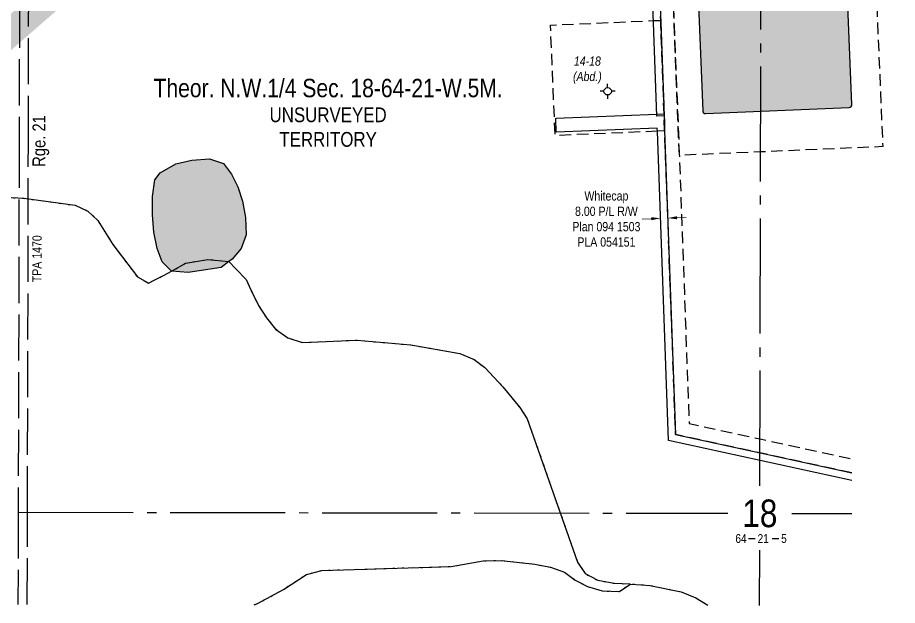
# Model space of a CAD drawing. Extents: x 485237 to 492984, y 6042770 to 6046256.
# Drawn here: x 488559 to 489514, y 6043298 to 6043936 of the extents above; entities that cross this region are included whole.
import ezdxf
from ezdxf.enums import TextEntityAlignment as Align

# ---------------------------------------------------------------- set-up
doc = ezdxf.new("R2010")
doc.units = 0
doc.header["$LTSCALE"] = 5
doc.header["$PDSIZE"] = 0.5
for name, pattern in [('foc-ACCESSROAD', [3.75, 2.5, -1.25]), ('foc-QUARTERLINE', [33, 25, -3, 2, -3]), ('foc-UNSURVEYED', [12.5, 10, -2.5]), ('foc-WHEELTRACKS', [2, 0.4, -1.6])]:
    doc.linetypes.add(name, pattern=pattern)
doc.layers.get('Defpoints').update_dxf_attribs({"color": 9})
for name, color, linetype in [('10', 1, 'Continuous'), ('9', 3, 'Continuous'), ('C-AR', 13, 'foc-ACCESSROAD'), ('C-RW', 13, 'Continuous'), ('C-SYMBOL', 7, 'Continuous'), ('C-WS', 13, 'foc-ACCESSROAD'), ('C-WS-S', 8, 'Continuous'), ('D-TXT', 6, 'Continuous'), ('F-WS-S', 8, 'Continuous'), ('L-QSEC', 8, 'foc-QUARTERLINE'), ('L-SECLBL', 7, 'Continuous'), ('L-UNS-T', 3, 'Continuous'), ('L-USEC', 7, 'foc-UNSURVEYED'), ('P-BUFFER-H 30m', 51, 'Continuous'), ('T-CREEK', 160, 'Continuous'), ('T-WATER', 160, 'Continuous'), ('T-WATER-H', 133, 'Continuous'), ('T-WATER-P3', 160, 'foc-WHEELTRACKS')]:
    doc.layers.add(name, color=color, linetype=linetype)
doc.layers.add('AS-TRAPPER-T', color=7, linetype='Continuous', true_color=0xc26100)
doc.layers.add('C-RW-T', color=13, linetype='Continuous', lineweight=9)
doc.styles.add('175L', font='ARIALN.TTF', dxfattribs={"height": 20})
doc.styles.add('80CG', font='ARIALN.TTF', dxfattribs={"height": 10})
doc.styles.add('80L', font='ARIALN.TTF', dxfattribs={"height": 10})
doc.styles.add('foc-LtypeFont', font='ARIALN.TTF', dxfattribs={"height": 7.35})
doc.styles.add('SIMPLEX', font='ARIALN.TTF')
doc.linetypes.add('foc-TOPO-flowdirection-NOLINE', pattern='A,0,[">",foc-LtypeFont,S=0.3,R=0,X=0,Y=-0.945],-20,[">",foc-LtypeFont,S=0.3,R=0,X=0,Y=-0.945],0', length=20)
doc.dimstyles.new('Compass 5 000', dxfattribs={"dimscale": 5, "dimtxt": 9, "dimasz": 2, "dimexe": 0.2, "dimexo": 0.0625, "dimgap": 0.5, "dimtad": 0, "dimtih": 1, "dimtoh": 1, "dimzin": 0, "dimdsep": 46, "dimtxsty": '80CG', "dimcen": 0.1, "dimse1": 1, "dimse2": 1, "dimclrd": 256, "dimclrt": 256, "dimaunit": 1, "dimadec": 4, "dimazin": 0, "dimtfac": 0.06, "dimtofl": 0, "dimtmove": 0, "dimatfit": 1, "dimfxl": 0.2, "dimtolj": 1, "dimtzin": 0, "dimlwd": -1, "dimarcsym": 0})

# ---------------------------------------------------------------- blocks, each defined once
blk = doc.blocks.new('L-SECLBL')
at = {"layer": '9', "color": 7}
for p, q in [((-5.08, -27.83), (-12.29, -27.83)), ((20.7, -27.83), (13.5, -27.83))]:
    blk.add_line(p, q, dxfattribs=at)
at = {"layer": '10', "color": 2, "style": 'SIMPLEX'}
blk.add_attdef('SEC', text='', height=30, dxfattribs=at).set_placement((0, 0), align=Align.MIDDLE)
at = {"layer": '10', "color": 5, "style": '80L'}
blk.add_attdef('TWP', text='', height=9.5, dxfattribs=at).set_placement((-14.43, -27.37), align=Align.MIDDLE_RIGHT)
blk.add_attdef('RGE', text='', height=9.5, dxfattribs=at).set_placement((3.62, -27.37), align=Align.MIDDLE_CENTER)
blk.add_attdef('MER', text='', height=9.5, dxfattribs=at).set_placement((23.17, -27.37), align=Align.MIDDLE_LEFT)
blk = doc.blocks.new('*D43')
at = {"layer": 'C-RW-T', "transparency": 16777216}
for p, q in [((489246.88, 6043717.3), (489236.88, 6043716.94)), ((489274.81, 6043718.3), (489284.8, 6043718.66))]:
    blk.add_line(p, q, dxfattribs=at)
for points in [[(489246.82, 6043718.97), (489246.94, 6043715.64), (489256.87, 6043717.66)], [(489274.75, 6043719.97), (489274.87, 6043716.64), (489264.82, 6043717.95)]]:
    blk.add_solid(points, dxfattribs=at)
at = {"layer": 'Defpoints', "color": 0, "transparency": 16777216}
for p in [(489256.8, 6043719.58), (489256.87, 6043717.66), (489264.75, 6043719.86)]:
    blk.add_point(p, dxfattribs=at)
at = {"layer": 'C-RW-T', "transparency": 16777216, "insert": (489198.15, 6043716.94), "char_height": 10, "attachment_point": 5, "style": '80CG'}
blk.add_mtext('\\A1;Whitecap\\P8.00 P/L R/W\\PPlan 094 1503\\PPLA 054151', dxfattribs=at)
blk = doc.blocks.new('GABD')
for p, q in [((-0.81, 0), (-1.62, 0)), ((0, 0.81), (0, 1.62)), ((1.62, 0), (0.81, 0)), ((0, -0.81), (0, -1.62))]:
    blk.add_line(p, q)
blk.add_circle((0, 0), 0.8)

msp = doc.modelspace()

# ---------------------------------------------------------------- hatches: boundary and pattern name
at = {"layer": 'P-BUFFER-H 30m'}
h = msp.add_hatch(color=256, dxfattribs=at)
h.dxf.hatch_style = 1
h.paths.add_polyline_path([(489467.385, 6044376.668), (489447.736, 6044356.986), (489468.084, 6044354.23), (489480.965, 6044358.015)])
h.paths.add_polyline_path([(489510.547, 6044507.282), (489510.553, 6044537.266, 0.4142136), (489480.563, 6044507.289), (489480.553, 6044460.588), (489479.06, 6044459.093), (489487.025, 6044448.166), (489510.518, 6044448.164), (489510.535, 6044448.18)])
edge = h.paths.add_edge_path()
edge.add_line((489013.425, 6044433.884), (489230.4, 6044412.571))
edge.add_line((489230.4, 6044412.571), (489252.724, 6044403.577))
edge.add_line((489252.724, 6044403.577), (489440.595, 6044378.126))
edge.add_line((489440.595, 6044378.126), (489455.474, 6044393.029))
edge.add_line((489455.474, 6044393.029), (489437.606, 6044417.571))
edge.add_line((489437.606, 6044417.571), (489429.883, 6044409.835))
edge.add_line((489429.883, 6044409.835), (489260.458, 6044432.787))
edge.add_line((489260.458, 6044432.787), (489241.606, 6044440.383))
edge.add_arc((489230.4, 6044412.571), 29.984, 68.054448, 84.389937)
edge.add_line((489233.332, 6044442.412), (489016.356, 6044463.725))
edge.add_arc((489013.425, 6044433.884), 29.984, 84.389937, 130.991457)
edge.add_line((488993.757, 6044456.517), (488488.974, 6044017.847))
edge.add_line((488488.974, 6044017.847), (488401.469, 6044033.933))
edge.add_line((488401.469, 6044033.933), (488232.371, 6044188.147))
edge.add_line((488232.371, 6044188.147), (488229.248, 6044203.482))
edge.add_arc((488199.867, 6044197.5), 29.984, 11.509327, 47.635655)
edge.add_line((488220.072, 6044219.654), (488050.366, 6044374.423))
edge.add_arc((488030.162, 6044352.269), 29.984, 47.635655, 92.610115)
edge.add_line((488028.796, 6044382.222), (488020.006, 6044381.821))
edge.add_line((488020.006, 6044381.821), (487678.03, 6044693.698))
edge.add_arc((487657.825, 6044671.543), 29.984, 47.635655, 90.155463)
edge.add_line((487657.744, 6044701.528), (487647.622, 6044701.5))
edge.add_line((487647.622, 6044701.5), (487647.703, 6044671.516))
edge.add_line((487647.703, 6044671.516), (487657.825, 6044671.543))
edge.add_line((487657.825, 6044671.543), (488008.972, 6044351.303))
edge.add_line((488008.972, 6044351.303), (488030.162, 6044352.269))
edge.add_line((488030.162, 6044352.269), (488199.867, 6044197.5))
edge.add_line((488199.867, 6044197.5), (488204.941, 6044172.582))
edge.add_line((488204.941, 6044172.582), (488387.606, 6044005.994))
edge.add_line((488387.606, 6044005.994), (488497.748, 6043985.748))
edge.add_line((488497.748, 6043985.748), (489013.425, 6044433.884))
edge = h.paths.add_edge_path()
edge.add_line((488873.324, 6044179.737), (489032.351, 6044317.941))
edge.add_line((489032.351, 6044317.941), (489036.645, 6044361.397))
edge.add_line((489036.645, 6044361.397), (488853.655, 6044202.369))
edge.add_line((488853.655, 6044202.369), (488518.293, 6043910.941))
edge.add_line((488518.293, 6043910.941), (488355.35, 6043940.913))
edge.add_line((488355.35, 6043940.913), (488168.031, 6044111.691))
edge.add_line((488168.031, 6044111.691), (488153.21, 6044125.204))
edge.add_line((488153.21, 6044125.204), (488140.096, 6044096.584))
edge.add_line((488140.096, 6044096.584), (488147.83, 6044089.533))
edge.add_line((488147.83, 6044089.533), (488335.149, 6043918.756))
edge.add_arc((488355.35, 6043940.913), 29.984, 227.644759, 259.577483)
edge.add_line((488349.926, 6043911.424), (488512.869, 6043881.452))
edge.add_arc((488518.293, 6043910.941), 29.984, 259.577483, 310.990418)
edge.add_line((488537.961, 6043888.309), (488873.324, 6044179.737))
h.paths.add_polyline_path([(489232.752, 6044323.5), (489154.229, 6044331.674), (489151.281, 6044301.835), (489234.02, 6044293.222)], flags=17)
edge = h.paths.add_edge_path()
edge.add_line((487736.871, 6044504.79), (487630.699, 6044601.589))
edge.add_line((487630.699, 6044601.589), (487612.897, 6044601.541))
edge.add_line((487612.897, 6044601.541), (487612.916, 6044586.466))
edge.add_line((487612.916, 6044586.466), (487582.932, 6044586.391))
edge.add_arc((487612.916, 6044586.43), 29.984, 180.07427, 270.156061)
edge.add_line((487612.998, 6044556.446), (487635.643, 6044556.508))
edge.add_line((487635.643, 6044556.508), (488045.954, 6044182.412))
edge.add_line((488045.954, 6044182.412), (488120.679, 6044114.289))
edge.add_line((488120.679, 6044114.289), (488128.452, 6044107.201))
edge.add_line((488128.452, 6044107.201), (488141.564, 6044135.823))
edge.add_line((488141.564, 6044135.823), (488140.882, 6044136.445))
edge.add_line((488140.882, 6044136.445), (488066.155, 6044204.571))
edge.add_line((488066.155, 6044204.571), (487736.871, 6044504.79))
at = {"layer": 'T-WATER-H'}
h = msp.add_hatch(color=256, dxfattribs=at)
h.dxf.hatch_style = 1
edge = h.paths.add_edge_path()
edge.add_line((489447.296, 6044210.097), (489290.201, 6044230.104))
edge.add_arc((489289.822, 6044227.128), 3, 82.742211, 182.314008)
edge.add_line((489286.825, 6044227.006), (489302.695, 6043834.255))
edge.add_arc((489305.693, 6043834.376), 3, 182.314008, 272.448174)
edge.add_line((489305.821, 6043831.379), (489461.838, 6043838.049))
edge.add_arc((489461.709, 6043841.046), 3, 272.448174, 362.314008)
edge.add_line((489464.707, 6043841.167), (489449.914, 6044207.242))
edge.add_arc((489446.917, 6044207.121), 3, 2.314008, 82.742211)
h = msp.add_hatch(color=256, dxfattribs=at)
h.dxf.hatch_style = 1
h.paths.add_polyline_path([(488744.15, 6043658.804), (488726.014, 6043660.161), (488715.735, 6043670.293), (488710.253, 6043684.994), (488706.567, 6043702.519), (488705.104, 6043721.547), (488705.257, 6043741.477), (488707.637, 6043759.489), (488713.572, 6043767.061), (488730.731, 6043776.686), (488747.958, 6043780.731), (488766.989, 6043782.374), (488782.243, 6043777.05), (488790.905, 6043765.597), (488797.885, 6043751.857), (488803.008, 6043736.316), (488806.394, 6043718.551), (488806.957, 6043699.883), (488801.514, 6043684.929), (488791.679, 6043673.451), (488788.108, 6043670.729), (488779.924, 6043664.491)])

# ---------------------------------------------------------------- linework, layer by layer
at = {"layer": 'C-AR', "flags": 128}
msp.add_lwpolyline([(489464.794, 6043441.348), (489365.137, 6043463.013), (489273.296, 6043482.969), (489261.402, 6043812.585), (489260.738, 6043831.002), (489257.078, 6043932.53), (489256.749, 6043941.165), (489240.657, 6044326.502), (489240.391, 6044332.854), (489240.319, 6044334.613), (489265.331, 6044331.411), (489257.617, 6044324.33), (489255.81, 6044322.66), (489277.321, 6043787.601), (489287.937, 6043495.071), (489365.172, 6043478.307), (489464.829, 6043456.676)], dxfattribs=at)
msp.add_lwpolyline([(489358.48, 6044260.079), (489408.777, 6044253.258), (489407.279, 6044288.849), (489473.718, 6044279.839), (489514.142, 6044291.686), (489510.609, 6044218.83), (489503.486, 6044201.458), (489492.31, 6044174.21), (489484.483, 6044147.77), (489482.62, 6044128.11), (489484.155, 6044125.185), (489498.252, 6043795.466), (489365.635, 6043789.796), (489277.378, 6043786.022), (489255.81, 6044322.66), (489257.585, 6044324.247), (489356.259, 6044310.877), (489356.901, 6044294.957), (489358.48, 6044260.079)], close=True, dxfattribs=at)
at = {"layer": 'C-RW'}
msp.add_lwpolyline([(489260.888, 6043828.829), (489252.898, 6043828.54), (489249.236, 6043930.04), (489237.873, 6044201.257), (489232.752, 6044323.5), (489154.229, 6044331.674), (489155.039, 6044339.867), (489240.541, 6044330.68), (489240.807, 6044324.329), (489245.953, 6044201.246), (489256.899, 6043938.992), (489257.228, 6043930.357), (489260.888, 6043828.829)], close=True, dxfattribs=at)
msp.add_lwpolyline([(489464.776, 6043433.142), (489365.118, 6043454.816), (489265.53, 6043476.475), (489253.473, 6043812.247), (489253.361, 6043815.367), (489143.57, 6043811.368), (489143.104, 6043826.356), (489252.748, 6043830.713), (489260.738, 6043831.002), (489261.402, 6043812.585), (489273.296, 6043482.969), (489365.137, 6043463.013), (489464.794, 6043441.348)], dxfattribs=at)
at = {"layer": 'C-WS', "flags": 128}
msp.add_lwpolyline([(489253.473, 6043812.247), (489142.514, 6043807.506), (489137.39, 6043927.416), (489249.086, 6043932.214), (489257.078, 6043932.53), (489260.738, 6043831.002), (489261.402, 6043812.585), (489253.473, 6043812.247)], close=True, dxfattribs=at)
at = {"layer": 'L-QSEC'}
for p, q in [((489364.816, 6043427.532), (489366.566, 6044201.667)), ((488559.452, 6043398.68), (489330.114, 6043397.581)), ((489399.396, 6043397.483), (489464.695, 6043397.389)), ((489364.522, 6043297.603), (489364.658, 6043357.532))]:
    msp.add_line(p, q, dxfattribs=at)
at = {"layer": 'L-USEC'}
for p, q in [((488561.413, 6044202.773), (488560.432, 6043800.716)), ((488570.486, 6043800.724), (488571.466, 6044202.779)), ((488560.432, 6043800.716), (488559.452, 6043398.659)), ((488569.505, 6043398.666), (488570.486, 6043800.724)), ((488559.452, 6043398.659), (488559.208, 6043298.734)), ((488569.261, 6043298.72), (488569.505, 6043398.666))]:
    msp.add_line(p, q, dxfattribs=at)
at = {"layer": 'T-CREEK', "linetype": 'foc-TOPO-flowdirection-NOLINE', "flags": 128}
for points in [[(486810.833, 6044217.435), (486830.799, 6044198.644), (486843.837, 6044191.216), (486861.015, 6044187.576), (486881.55, 6044186.041), (486902.684, 6044187.089), (486939.184, 6044191.817), (486992.546, 6044203.708), (487050.362, 6044206.604), (487069.693, 6044209.03), (487101.742, 6044219.576), (487131.803, 6044235.519), (487156.875, 6044255.721), (487185.191, 6044273.945), (487197.848, 6044284.106), (487230.89, 6044317.284), (487277.672, 6044356.961), (487289.73, 6044365.202), (487305.697, 6044369.243), (487325.809, 6044369.449), (487343.706, 6044365.929), (487358.965, 6044359.466), (487387.266, 6044344.194), (487443.533, 6044337.963), (487476.504, 6044331.04), (487492.302, 6044325.718), (487545.898, 6044295.652), (487606.838, 6044250.286), (487626.262, 6044226.96), (487638.402, 6044217.13), (487676.741, 6044192.387), (487723.473, 6044177.258), (487737.41, 6044170.913), (487804.104, 6044134.139), (487838.574, 6044128.179), (487874.357, 6044130.626), (487891.054, 6044126.505), (487916.653, 6044109.668), (487926.455, 6044097.796), (487949.923, 6044056.944), (487961.045, 6044045.733), (487972.943, 6044037.644), (487997.283, 6044020.447), (488015.116, 6044018.847), (488033.427, 6044020.672), (488052.942, 6044020.335), (488071.378, 6044018.499), (488111.186, 6044017.768), (488128.901, 6044015.33), (488145.838, 6044010.669), (488173.596, 6043996.535), (488193.086, 6043978.188), (488215.44, 6043953.246), (488222.422, 6043939.869), (488226.825, 6043923.427), (488229.874, 6043886.451), (488233.918, 6043869.467), (488242.522, 6043855.612), (488253.766, 6043843.5), (488275.587, 6043822.157), (488287.007, 6043813.528), (488301.306, 6043806.342), (488318.724, 6043802.522), (488376.366, 6043799.592), (488393.302, 6043797.212), (488434.661, 6043783.741), (488441.955, 6043781.365), (488502.027, 6043757.248), (488529.723, 6043744.497), (488545.639, 6043740.555), (488565.634, 6043739.44), (488621.423, 6043731.825), (488635.122, 6043725.599), (488645.76, 6043715.467), (488662.125, 6043689.434), (488688.828, 6043654.05), (488697.218, 6043649.348), (488700.906, 6043647.282), (488708.571, 6043651.213), (488718.014, 6043656.058), (488726.014, 6043660.161), (488741.435, 6043669.06), (488765.291, 6043673.15), (488788.108, 6043670.729), (488795.768, 6043662.729), (488806.811, 6043651.197), (488812.185, 6043639.935), (488820.236, 6043623.059), (488828.959, 6043609.683), (488838.941, 6043597.568), (488852.282, 6043588.04), (488867.901, 6043583.078), (488927.639, 6043585.373), (488985.945, 6043580.284), (489039.034, 6043571.045), (489054.651, 6043564.34), (489066.075, 6043555.771), (489085.611, 6043534.785), (489104.132, 6043512.356), (489112.191, 6043500.241), (489166.906, 6043344.467), (489175.269, 6043332.05), (489188.665, 6043324.863), (489206.501, 6043321.581), (489223.178, 6043320.831), (489224.238, 6043320.783)], [(488815.813, 6043298.373), (488820.125, 6043300.098), (488847.548, 6043314.959), (488872.622, 6043331.258), (488889.13, 6043335.54), (489029.441, 6043339.858), (489064.26, 6043345.904), (489083.77, 6043346.408), (489120.343, 6043342.433), (489137.276, 6043339.032), (489152.535, 6043333.827), (489164.195, 6043325.136), (489177.652, 6043318.068), (489193.567, 6043313.405), (489212.298, 6043312.768), (489223.438, 6043320.246), (489224.238, 6043320.783), (489236.26, 6043319.958), (489245.172, 6043319.346), (489279.463, 6043312.303), (489295.321, 6043305.838), (489308.264, 6043297.682)]]:
    msp.add_lwpolyline(points, dxfattribs=at)
at = {"layer": 'T-CREEK', "flags": 128}
msp.add_lwpolyline([(488744.15, 6043658.804), (488726.014, 6043660.161), (488715.735, 6043670.293), (488710.253, 6043684.994), (488706.567, 6043702.519), (488705.104, 6043721.547), (488705.257, 6043741.477), (488707.637, 6043759.489), (488713.572, 6043767.061), (488730.731, 6043776.686), (488747.958, 6043780.731), (488766.989, 6043782.374), (488782.243, 6043777.05), (488790.905, 6043765.597), (488797.885, 6043751.857), (488803.008, 6043736.316), (488806.394, 6043718.551), (488806.957, 6043699.883), (488801.514, 6043684.929), (488791.679, 6043673.451), (488788.108, 6043670.729), (488779.924, 6043664.491), (488744.15, 6043658.804)], close=True, dxfattribs=at)
at = {"layer": 'T-WATER', "flags": 128}
msp.add_lwpolyline([(489293.048, 6044072.992), (489302.695, 6043834.255, 0.4148996), (489305.821, 6043831.379), (489461.838, 6043838.049, 0.4135279), (489464.707, 6043841.167), (489449.914, 6044207.242, 0.3660876), (489447.296, 6044210.097), (489290.201, 6044230.104, 0.464035), (489286.825, 6044227.006), (489291.044, 6044122.6)], format="xyb", dxfattribs=at)
at = {"layer": 'T-WATER-P3', "flags": 128}
for points in [[(486810.833, 6044217.435), (486830.799, 6044198.644), (486843.837, 6044191.216), (486861.015, 6044187.576), (486881.55, 6044186.041), (486902.684, 6044187.089), (486939.184, 6044191.817), (486992.546, 6044203.708), (487050.362, 6044206.604), (487069.693, 6044209.03), (487101.742, 6044219.576), (487131.803, 6044235.519), (487156.875, 6044255.721), (487185.191, 6044273.945), (487197.848, 6044284.106), (487230.89, 6044317.284), (487277.672, 6044356.961), (487289.73, 6044365.202), (487305.697, 6044369.243), (487325.809, 6044369.449), (487343.706, 6044365.929), (487358.965, 6044359.466), (487387.266, 6044344.194), (487443.533, 6044337.963), (487476.504, 6044331.04), (487492.302, 6044325.718), (487545.898, 6044295.652), (487606.838, 6044250.286), (487626.262, 6044226.96), (487638.402, 6044217.13), (487676.741, 6044192.387), (487723.473, 6044177.258), (487737.41, 6044170.913), (487804.104, 6044134.139), (487838.574, 6044128.179), (487874.357, 6044130.626), (487891.054, 6044126.505), (487916.653, 6044109.668), (487926.455, 6044097.796), (487949.923, 6044056.944), (487961.045, 6044045.733), (487972.943, 6044037.644), (487997.283, 6044020.447), (488015.116, 6044018.847), (488033.427, 6044020.672), (488052.942, 6044020.335), (488071.378, 6044018.499), (488111.186, 6044017.768), (488128.901, 6044015.33), (488145.838, 6044010.669), (488173.596, 6043996.535), (488193.086, 6043978.188), (488215.44, 6043953.246), (488222.422, 6043939.869), (488226.825, 6043923.427), (488229.874, 6043886.451), (488233.918, 6043869.467), (488242.522, 6043855.612), (488253.766, 6043843.5), (488275.587, 6043822.157), (488287.007, 6043813.528), (488301.306, 6043806.342), (488318.724, 6043802.522), (488376.366, 6043799.592), (488393.302, 6043797.212), (488434.661, 6043783.741), (488441.955, 6043781.365), (488502.027, 6043757.248), (488529.723, 6043744.497), (488545.639, 6043740.555), (488565.634, 6043739.44), (488621.423, 6043731.825), (488635.122, 6043725.599), (488645.76, 6043715.467), (488662.125, 6043689.434), (488688.828, 6043654.05), (488697.218, 6043649.348), (488700.906, 6043647.282), (488708.571, 6043651.213), (488718.014, 6043656.058), (488726.014, 6043660.161), (488741.435, 6043669.06), (488765.291, 6043673.15), (488788.108, 6043670.729), (488795.768, 6043662.729), (488806.811, 6043651.197), (488812.185, 6043639.935), (488820.236, 6043623.059), (488828.959, 6043609.683), (488838.941, 6043597.568), (488852.282, 6043588.04), (488867.901, 6043583.078), (488927.639, 6043585.373), (488985.945, 6043580.284), (489039.034, 6043571.045), (489054.651, 6043564.34), (489066.075, 6043555.771), (489085.611, 6043534.785), (489104.132, 6043512.356), (489112.191, 6043500.241), (489166.906, 6043344.467), (489175.269, 6043332.05), (489188.665, 6043324.863), (489206.501, 6043321.581), (489223.178, 6043320.831), (489224.238, 6043320.783)], [(488815.813, 6043298.373), (488820.125, 6043300.098), (488847.548, 6043314.959), (488872.622, 6043331.258), (488889.13, 6043335.54), (489029.441, 6043339.858), (489064.26, 6043345.904), (489083.77, 6043346.408), (489120.343, 6043342.433), (489137.276, 6043339.032), (489152.535, 6043333.827), (489164.195, 6043325.136), (489177.652, 6043318.068), (489193.567, 6043313.405), (489212.298, 6043312.768), (489223.438, 6043320.246), (489224.238, 6043320.783), (489236.26, 6043319.958), (489245.172, 6043319.346), (489279.463, 6043312.303), (489295.321, 6043305.838), (489308.264, 6043297.682)]]:
    msp.add_lwpolyline(points, dxfattribs=at)

# ---------------------------------------------------------------- block references
at = {"layer": 'F-WS-S', "xscale": 5.000000000000024, "yscale": 5.000000000000024, "zscale": 5.000000000000024}
msp.add_blockref('GABD', (489199.519, 6043855.57), dxfattribs=at)
at = {"layer": 'L-SECLBL', "xscale": 0.999472, "yscale": 0.999472, "zscale": 0.999472}
msp.add_blockref('L-SECLBL', (489364.748, 6043397.532), dxfattribs=at).add_auto_attribs({'SEC': '18', 'TWP': '64', 'RGE': '21', 'MER': '5'})

# ---------------------------------------------------------------- texts
at = {"layer": 'AS-TRAPPER-T', "style": '80L'}
msp.add_text('TPA 1470', height=9.9942, rotation=89.719979, dxfattribs=at).set_placement((488584.676, 6043648.324))
at = {"layer": 'C-SYMBOL', "color": 3, "style": '175L'}
msp.add_text('Theor. N.W.1/4 Sec. 18-64-21-W.5M.', height=19.98944, dxfattribs=at).set_placement((488895.971, 6043843.094), align=Align.BOTTOM_CENTER)
at = {"layer": 'C-WS-S', "insert": (489161.371, 6043893.328), "char_height": 9.99472, "attachment_point": 1, "style": '80L'}
msp.add_mtext_dynamic_manual_height_columns('\\pi1.4795;{\\fArial Narrow|b0|i1|c0|p34;14-18\\P\\pi0.54212;(Abd.)}', width=30.63206, gutter_width=49.974, heights=[0], dxfattribs=at)
at = {"layer": 'D-TXT', "color": 3, "insert": (488574.903, 6043773.593), "char_height": 13.9926, "attachment_point": 1, "rotation": 89.860309, "style": '80L'}
msp.add_mtext_dynamic_manual_height_columns('Rge. 21', width=55.43268, gutter_width=47.475, heights=[0], dxfattribs=at)
at = {"layer": 'L-UNS-T', "color": 3, "insert": (488895.971, 6043816.589), "char_height": 15.99155, "attachment_point": 5, "style": '80L'}
msp.add_mtext_dynamic_manual_height_columns('UNSURVEYED TERRITORY', width=126.34701, gutter_width=47.475, heights=[0], dxfattribs=at)

# ---------------------------------------------------------------- dimensions: what is measured, and where the dimension line sits
at = {"layer": 'C-RW-T'}
dim = msp.add_aligned_dim(p1=(489264.748, 6043719.861), p2=(489256.8, 6043719.576), distance=1.917, text='Whitecap\\P8.00 P/L R/W\\PPlan 094 1503\\PPLA 054151', dimstyle='Compass 5 000', dxfattribs=at)
dim.commit()
dim.dimension.update_dxf_attribs({"geometry": '*D43', "text_midpoint": (489198.147, 6043716.943)})

doc.saveas('drawing.dxf')
